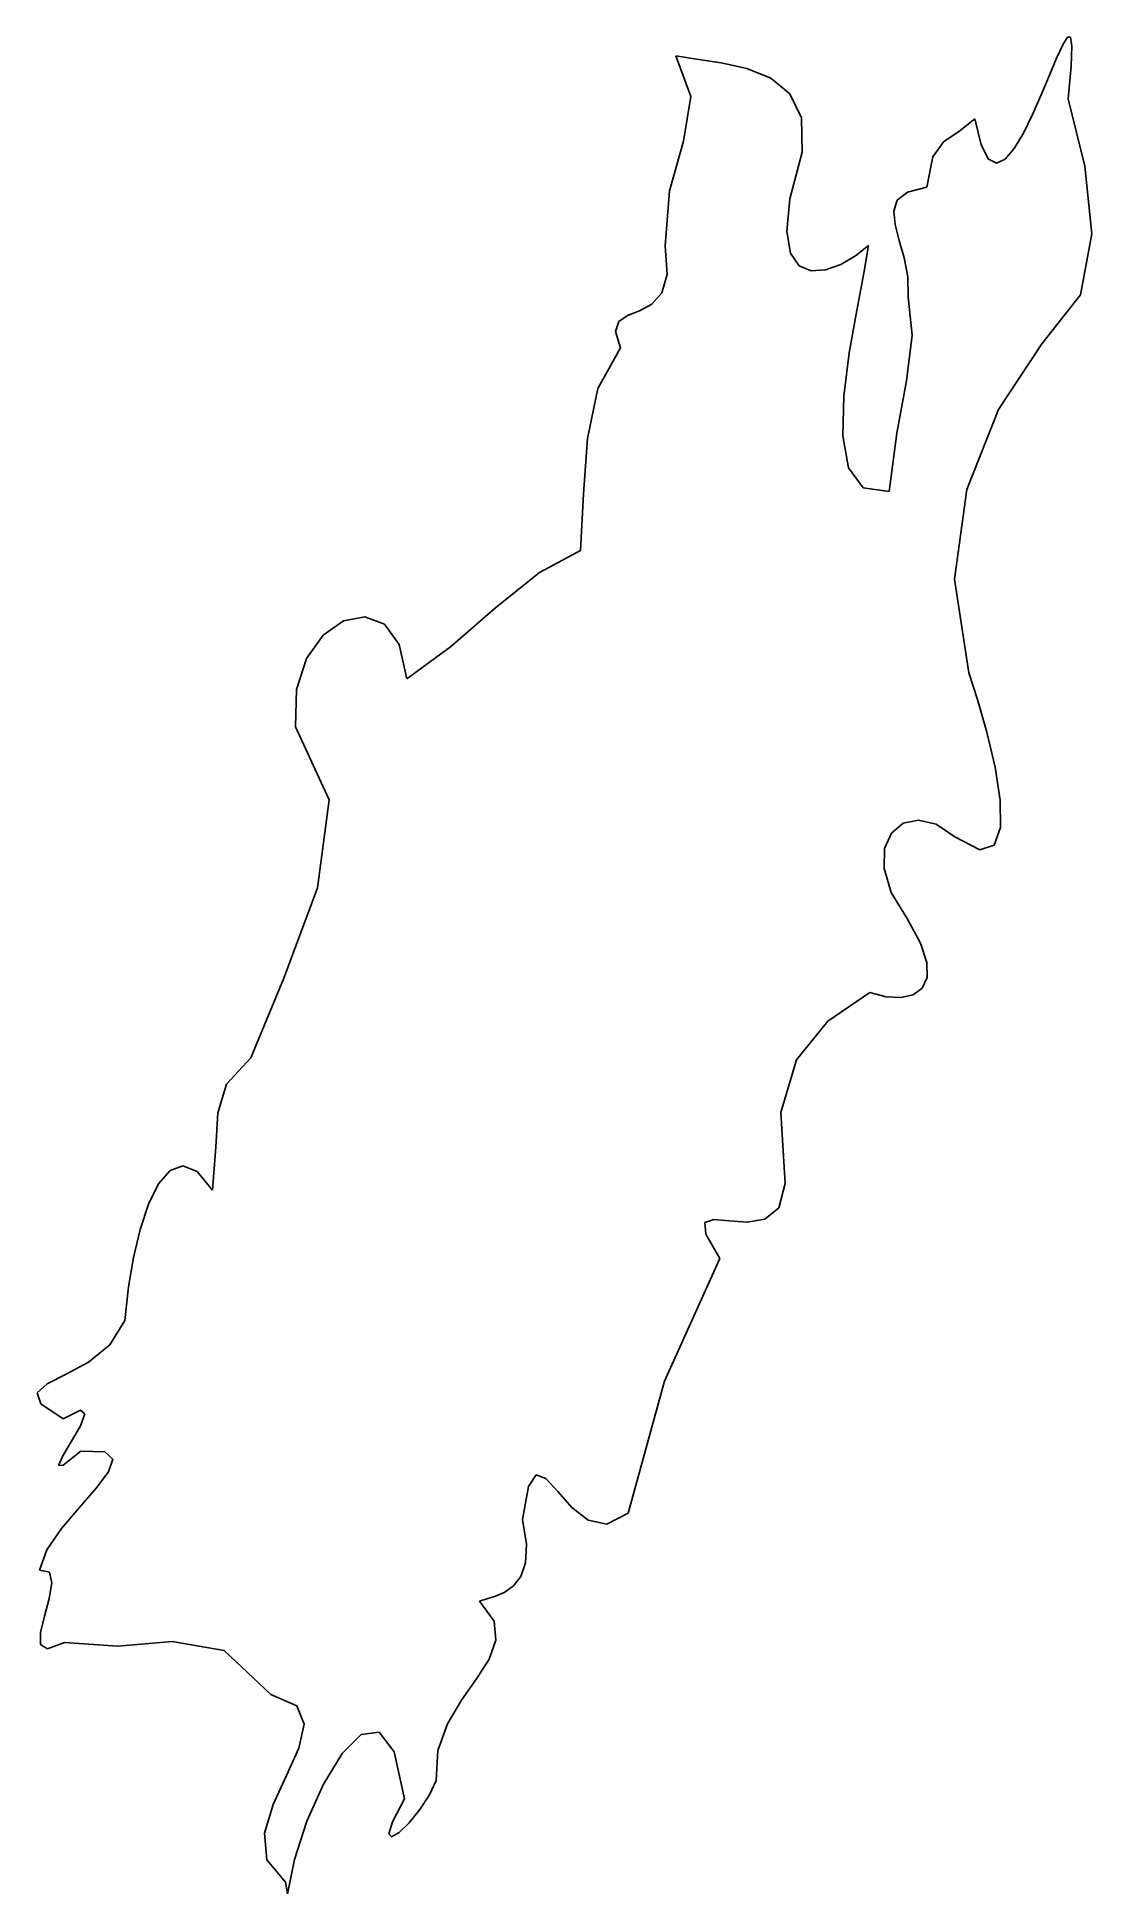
# Model space of a CAD drawing. Extents: x 0 to 30, y 0 to 52.9.
import ezdxf

# ---------------------------------------------------------------- set-up
doc = ezdxf.new("R2010")
doc.units = 0
doc.layers.get('0').update_dxf_attribs({"linetype": 'CONTINUOUS'})

msp = doc.modelspace()

# ---------------------------------------------------------------- linework, layer by layer
at = {"color": 0}
for p, q in [((29.3495, 52.863), (29.4404, 52.8669)), ((29.4404, 52.8669), (29.4776, 52.608)), ((18.6325, 51.1761), (18.2039, 52.3392)), ((18.2039, 52.3392), (18.7909, 52.2358)), ((29.0408, 52.2704), (29.2144, 52.6479)), ((29.2144, 52.6479), (29.3495, 52.863)), ((29.4776, 52.608), (29.4556, 52.039)), ((18.7909, 52.2358), (19.4923, 52.1339)), ((19.4923, 52.1339), (20.2255, 51.9769)), ((20.2255, 51.9769), (20.9048, 51.7028)), ((28.8355, 51.7797), (29.0408, 52.2704)), ((29.4556, 52.039), (29.3674, 51.1059)), ((20.9048, 51.7028), (21.4492, 51.2533)), ((28.6053, 51.2272), (28.8355, 51.7797)), ((18.4175, 49.9015), (18.6325, 51.1761)), ((21.4492, 51.2533), (21.7758, 50.57)), ((28.3573, 50.6621), (28.6053, 51.2272)), ((29.3674, 51.1059), (29.8469, 49.1917)), ((21.7758, 50.57), (21.8006, 49.5928)), ((26.2461, 50.1745), (26.716, 50.5425)), ((26.716, 50.5425), (26.8911, 49.7995)), ((28.0996, 50.1357), (28.3573, 50.6621)), ((18.0178, 48.4904), (18.4175, 49.9015)), ((25.5213, 49.4605), (25.8341, 49.9001)), ((25.8341, 49.9001), (26.2461, 50.1745)), ((26.8911, 49.7995), (27.0991, 49.3945)), ((27.5787, 49.3903), (27.8378, 49.6947)), ((27.8378, 49.6947), (28.0996, 50.1357)), ((21.8006, 49.5928), (21.4423, 48.2618)), ((25.3463, 48.5923), (25.5213, 49.4605)), ((27.0991, 49.3945), (27.3293, 49.2746)), ((27.3293, 49.2746), (27.5787, 49.3903)), ((29.8469, 49.1917), (30.0454, 47.2708)), ((17.898, 46.9223), (18.0178, 48.4904)), ((21.4423, 48.2618), (21.3637, 47.3371)), ((24.4037, 47.9143), (24.5029, 48.2272)), ((24.5029, 48.2272), (24.7978, 48.4572)), ((24.7978, 48.4572), (25.3463, 48.5923)), ((24.4437, 47.5287), (24.4037, 47.9143)), ((21.3637, 47.3371), (21.4657, 46.7155)), ((24.5622, 47.0807), (24.4437, 47.5287)), ((24.7041, 46.5804), (24.5622, 47.0807)), ((30.0454, 47.2708), (29.7174, 45.5249)), ((17.9531, 46.1105), (17.898, 46.9223)), ((21.4657, 46.7155), (21.7083, 46.3543)), ((22.8975, 46.3973), (23.3192, 46.6439)), ((23.3192, 46.6439), (23.6885, 46.9318)), ((23.6885, 46.9318), (23.5562, 46.1423)), ((24.8088, 46.0389), (24.7041, 46.5804)), ((17.8001, 45.5842), (17.9531, 46.1105)), ((21.7083, 46.3543), (22.0541, 46.2097)), ((22.0541, 46.2097), (22.4634, 46.2386)), ((22.4634, 46.2386), (22.8975, 46.3973)), ((23.5562, 46.1423), (23.3522, 45.0839)), ((24.8199, 45.4656), (24.8088, 46.0389)), ((17.5135, 45.267), (17.8001, 45.5842)), ((24.9273, 44.3812), (24.8199, 45.4656)), ((29.7174, 45.5249), (28.6218, 44.1318)), ((16.5751, 44.7668), (16.8272, 44.9379)), ((16.8272, 44.9379), (17.1649, 45.0769)), ((17.1649, 45.0769), (17.5135, 45.267)), ((23.3522, 45.0839), (23.1386, 43.8781)), ((16.4827, 44.487), (16.5751, 44.7668)), ((16.6219, 44.0171), (16.4827, 44.487)), ((15.9784, 42.8597), (16.6219, 44.0171)), ((24.7675, 43.0788), (24.9273, 44.3812)), ((28.6218, 44.1318), (27.3858, 42.2645)), ((23.1386, 43.8781), (22.9843, 42.6491)), ((15.6862, 41.439), (15.9784, 42.8597)), ((24.4974, 41.5865), (24.7675, 43.0788)), ((22.9843, 42.6491), (22.954, 41.5177)), ((27.3858, 42.2645), (26.4859, 39.9838)), ((15.576, 39.8653), (15.6862, 41.439)), ((22.954, 41.5177), (23.1152, 40.6054)), ((24.2755, 39.9313), (24.4974, 41.5865)), ((23.1152, 40.6054), (23.5341, 40.036)), ((15.4864, 38.2531), (15.576, 39.8653)), ((23.5341, 40.036), (24.2755, 39.9313)), ((26.4859, 39.9838), (26.1345, 37.4357)), ((14.3164, 37.6245), (15.4864, 38.2531)), ((13.0624, 36.6145), (14.3164, 37.6245)), ((26.1345, 37.4357), (26.5438, 34.7624)), ((11.785, 35.5106), (13.0624, 36.6145)), ((8.16074, 35.8401), (8.74088, 36.2479)), ((8.74088, 36.2479), (9.34724, 36.365)), ((9.34724, 36.365), (9.90258, 36.1527)), ((9.90258, 36.1527), (10.3284, 35.5755)), ((7.68671, 35.1758), (8.16074, 35.8401)), ((10.3284, 35.5755), (10.5447, 34.5956)), ((10.5447, 34.5956), (11.785, 35.5106)), ((7.39733, 34.2938), (7.68671, 35.1758)), ((26.5438, 34.7624), (26.7918, 34.0045)), ((7.37112, 33.23), (7.39733, 34.2938)), ((26.7918, 34.0045), (27.0592, 33.0743)), ((8.3275, 31.1478), (7.37112, 33.23)), ((27.0592, 33.0743), (27.2907, 32.0835)), ((27.2907, 32.0835), (27.4367, 31.1437)), ((7.99814, 28.6439), (8.3275, 31.1478)), ((27.4367, 31.1437), (27.4464, 30.3637)), ((24.3403, 30.2038), (24.146, 29.767)), ((24.6738, 30.4822), (24.3403, 30.2038)), ((25.112, 30.5745), (24.6738, 30.4822)), ((25.615, 30.456), (25.112, 30.5745)), ((26.1441, 30.0991), (25.615, 30.456)), ((27.4464, 30.3637), (27.2686, 29.8566)), ((24.146, 29.767), (24.1322, 29.1951)), ((26.8511, 29.7312), (26.1441, 30.0991)), ((27.2686, 29.8566), (26.8511, 29.7312)), ((24.1322, 29.1951), (24.3348, 28.5157)), ((7.03763, 26.078), (7.99814, 28.6439)), ((24.3348, 28.5157), (24.7937, 27.7537)), ((24.7937, 27.7537), (25.1643, 27.0674)), ((25.1643, 27.0674), (25.3435, 26.5162)), ((25.3435, 26.5162), (25.3518, 26.0931)), ((6.09921, 23.807), (7.03763, 26.078)), ((25.3518, 26.0931), (25.2167, 25.79)), ((23.7202, 25.6632), (22.524, 24.8474)), ((24.1873, 25.5461), (23.7202, 25.6632)), ((24.609, 25.524), (24.1873, 25.5461)), ((24.9604, 25.6026), (24.609, 25.524)), ((25.2167, 25.79), (24.9604, 25.6026)), ((22.524, 24.8474), (21.6338, 23.7505)), ((5.41154, 23.0601), (6.09921, 23.807)), ((21.6338, 23.7505), (21.186, 22.2512)), ((5.16075, 22.2429), (5.41154, 23.0601)), ((5.10565, 21.2659), (5.16075, 22.2429)), ((21.186, 22.2512), (21.3169, 20.2255)), ((5.00503, 20.0381), (5.10565, 21.2659)), ((3.80199, 20.6003), (4.16856, 20.7339)), ((4.16856, 20.7339), (4.57094, 20.5659)), ((3.1874, 19.6371), (3.47404, 20.2158)), ((3.47404, 20.2158), (3.80199, 20.6003)), ((4.57094, 20.5659), (5.00503, 20.0381)), ((21.3169, 20.2255), (21.1308, 19.5364)), ((2.94762, 18.9191), (3.1874, 19.6371)), ((19.2815, 19.2016), (19.0266, 19.1161)), ((19.0266, 19.1161), (19.0514, 18.7854)), ((19.7156, 19.1644), (19.2815, 19.2016)), ((20.2337, 19.1272), (19.7156, 19.1644)), ((20.7381, 19.2112), (20.2337, 19.1272)), ((21.1308, 19.5364), (20.7381, 19.2112)), ((2.75608, 18.1157), (2.94762, 18.9191)), ((19.0514, 18.7854), (19.451, 18.0895)), ((2.61827, 17.282), (2.75608, 18.1157)), ((19.451, 18.0895), (17.8814, 14.5989)), ((2.51492, 16.3242), (2.61827, 17.282)), ((2.08911, 15.6325), (2.51492, 16.3242)), ((1.48277, 15.1446), (2.08911, 15.6325)), ((0.840602, 14.796), (1.48277, 15.1446)), ((0.016536, 14.2641), (0.304546, 14.5232)), ((0.304546, 14.5232), (0.840602, 14.796)), ((17.8814, 14.5989), (16.8465, 10.841)), ((0.118511, 13.954), (0.016536, 14.2641)), ((0.755167, 13.5296), (0.118511, 13.954)), ((1.24988, 13.7749), (0.755167, 13.5296)), ((1.37253, 13.6646), (1.24988, 13.7749)), ((0.999077, 12.8874), (1.24713, 13.327)), ((1.24713, 13.327), (1.37253, 13.6646)), ((0.751032, 12.4699), (0.999077, 12.8874)), ((0.628385, 12.1998), (0.751032, 12.4699)), ((0.755167, 12.2053), (0.628385, 12.1998)), ((1.25815, 12.6077), (0.755167, 12.2053)), ((1.94028, 12.5843), (1.25815, 12.6077)), ((2.16903, 12.3762), (1.94028, 12.5843)), ((2.05052, 12.0192), (2.16903, 12.3762)), ((1.69636, 11.548), (2.05052, 12.0192)), ((14.2269, 11.9283), (14.0064, 11.5962)), ((14.5039, 11.8249), (14.2269, 11.9283)), ((14.8401, 11.4598), (14.5039, 11.8249)), ((1.21267, 10.9968), (1.69636, 11.548)), ((14.0064, 11.5962), (13.8396, 10.6564)), ((15.2397, 11.0064), (14.8401, 11.4598)), ((0.70969, 10.4014), (1.21267, 10.9968)), ((13.8396, 10.6564), (13.9471, 9.95772)), ((15.7055, 10.6371), (15.2397, 11.0064)), ((16.2388, 10.5241), (15.7055, 10.6371)), ((16.8465, 10.841), (16.2388, 10.5241)), ((0.296278, 9.79921), (0.70969, 10.4014)), ((0.081304, 9.22182), (0.296278, 9.79921)), ((13.9471, 9.95772), (13.9209, 9.42717)), ((0.372071, 9.16122), (0.081304, 9.22182)), ((0.436838, 8.86079), (0.372071, 9.16122)), ((13.7886, 9.03993), (13.5819, 8.76847)), ((13.9209, 9.42717), (13.7886, 9.03993)), ((0.358292, 8.41431), (0.436838, 8.86079)), ((13.0666, 8.47355), (12.8171, 8.39777)), ((13.3312, 8.58933), (13.0666, 8.47355)), ((13.5819, 8.76847), (13.3312, 8.58933)), ((0.221864, 7.91132), (0.358292, 8.41431)), ((12.8171, 8.39777), (12.6146, 8.333)), ((12.6146, 8.333), (13.0238, 7.76937)), ((0.112999, 7.4428), (0.221864, 7.91132)), ((0.115755, 7.10103), (0.112999, 7.4428)), ((13.0238, 7.76937), (13.0803, 7.22644)), ((0.315571, 6.97699), (0.115755, 7.10103)), ((0.796505, 7.16167), (0.315571, 6.97699)), ((2.31235, 7.05143), (0.796505, 7.16167)), ((3.85851, 7.18234), (2.31235, 7.05143)), ((5.34264, 6.93289), (3.85851, 7.18234)), ((6.67247, 5.67612), (5.34264, 6.93289)), ((13.0803, 7.22644), (12.8819, 6.68348)), ((12.8819, 6.68348), (12.5209, 6.11988)), ((12.5209, 6.11988), (12.0951, 5.51353)), ((7.40833, 5.35781), (6.67247, 5.67612)), ((7.6164, 4.83002), (7.40833, 5.35781)), ((12.0951, 5.51353), (11.6996, 4.84382)), ((7.46347, 4.14927), (7.6164, 4.83002)), ((11.6996, 4.84382), (11.4281, 4.08725)), ((9.24662, 4.54339), (8.69957, 4.00043)), ((9.7579, 4.60954), (9.24662, 4.54339)), ((10.1823, 4.04731), (9.7579, 4.60954)), ((7.11482, 3.3693), (7.46347, 4.14927)), ((8.69957, 4.00043), (8.16624, 3.12539)), ((10.4717, 2.7106), (10.1823, 4.04731)), ((11.4281, 4.08725), (11.3785, 3.22461)), ((6.73587, 2.54386), (7.11482, 3.3693)), ((11.3785, 3.22461), (11.1883, 2.81947)), ((8.16624, 3.12539), (7.69634, 2.06843)), ((10.1314, 2.05052), (10.4717, 2.7106)), ((11.1883, 2.81947), (10.9127, 2.40054)), ((6.49333, 1.72806), (6.73587, 2.54386)), ((10.9127, 2.40054), (10.6054, 2.02572)), ((6.55394, 0.974273), (6.49333, 1.72806)), ((7.69634, 2.06843), (7.33944, 0.978408)), ((10.0294, 1.70601), (10.1314, 2.05052)), ((10.1093, 1.62333), (10.0294, 1.70601)), ((10.3201, 1.74873), (10.1093, 1.62333)), ((10.6054, 2.02572), (10.3201, 1.74873)), ((7.08311, 0.337619), (6.55394, 0.974273)), ((7.33944, 0.978408), (7.1465, 0.001378)), ((7.1465, 0.001378), (7.08311, 0.337619))]:
    msp.add_line(p, q, dxfattribs=at)

doc.saveas('drawing.dxf')
